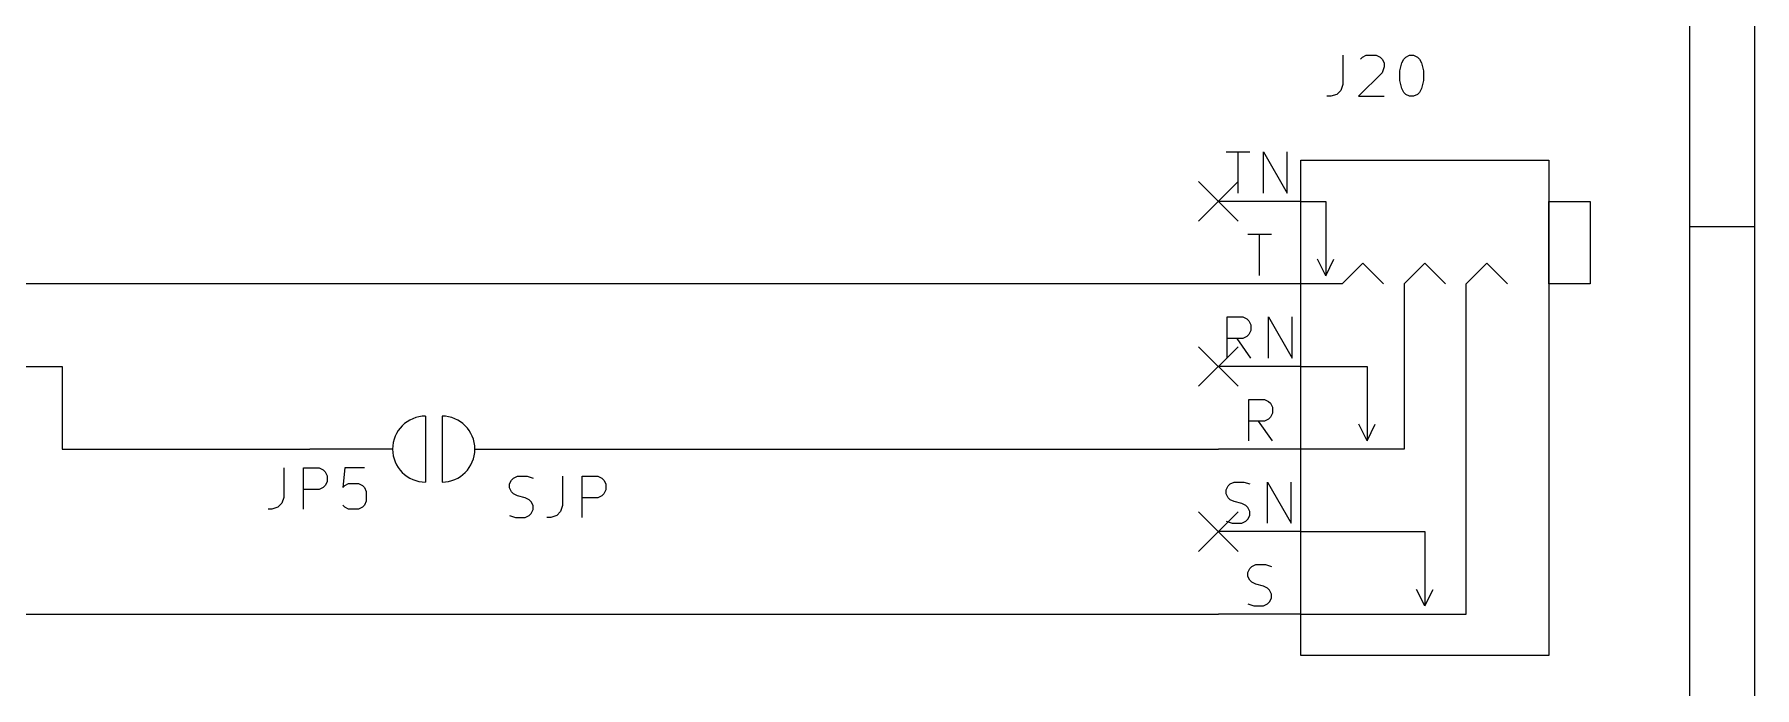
# Model space of a CAD drawing. Extents: x 0.4 to 11.3, y -7.9 to -0.4.
# Drawn here: x 9.216 to 11.299, y -4.889 to -4.098 of the extents above; entities that cross this region are included whole.
import ezdxf

# ---------------------------------------------------------------- set-up
doc = ezdxf.new("R2010")
doc.units = 0
doc.header["$MEASUREMENT"] = 0
for name, color, linetype in [('BLUE2', 5, 'CONTINUOUS'), ('CYAN2', 4, 'CONTINUOUS'), ('GREEN3', 91, 'CONTINUOUS'), ('LYELLOW', 51, 'CONTINUOUS'), ('RED2', 1, 'CONTINUOUS'), ('RED3', 11, 'CONTINUOUS')]:
    doc.layers.add(name, color=color, linetype=linetype)

msp = doc.modelspace()

# ---------------------------------------------------------------- linework, layer by layer
at = {"layer": 'BLUE2', "linetype": 'CONTINUOUS'}
for p, q in [((10.626, -4.276), (10.674, -4.324)), ((10.674, -4.276), (10.626, -4.324)), ((10.626, -4.476), (10.674, -4.524)), ((10.674, -4.476), (10.626, -4.524)), ((10.626, -4.676), (10.674, -4.724)), ((10.674, -4.676), (10.626, -4.724))]:
    msp.add_line(p, q, dxfattribs=at)
at = {"layer": 'CYAN2', "linetype": 'CONTINUOUS'}
for p, q in [((10.8006, -4.1228), (10.8006, -4.1585)), ((10.8244, -4.1252), (10.8291, -4.1228)), ((10.8291, -4.1228), (10.841, -4.1228)), ((10.841, -4.1228), (10.8458, -4.1252)), ((10.8768, -4.1252), (10.8815, -4.1228)), ((10.8815, -4.1228), (10.8863, -4.1228)), ((10.8863, -4.1228), (10.891, -4.1252)), ((10.8482, -4.1442), (10.8196, -4.1728)), ((10.822, -4.1276), (10.8244, -4.1252)), ((10.8458, -4.1252), (10.8482, -4.1276)), ((10.8482, -4.1276), (10.8506, -4.1323)), ((10.8506, -4.1371), (10.8482, -4.1442)), ((10.8506, -4.1323), (10.8506, -4.1371)), ((10.8696, -4.1418), (10.872, -4.1323)), ((10.8696, -4.1538), (10.8696, -4.1418)), ((10.872, -4.1323), (10.8744, -4.1276)), ((10.8744, -4.1276), (10.8768, -4.1252)), ((10.891, -4.1252), (10.8934, -4.1276)), ((10.8934, -4.1276), (10.8958, -4.1323)), ((10.8958, -4.1323), (10.8982, -4.1418)), ((10.8982, -4.1418), (10.8982, -4.1538)), ((10.7982, -4.1657), (10.7934, -4.1704)), ((10.8006, -4.1585), (10.7982, -4.1657)), ((10.872, -4.1633), (10.8696, -4.1538)), ((10.8744, -4.168), (10.872, -4.1633)), ((10.8958, -4.1633), (10.8934, -4.168)), ((10.8982, -4.1538), (10.8958, -4.1633)), ((10.7863, -4.1728), (10.7815, -4.1728)), ((10.7934, -4.1704), (10.7863, -4.1728)), ((10.8196, -4.1728), (10.8506, -4.1728)), ((10.8768, -4.1704), (10.8744, -4.168)), ((10.8815, -4.1728), (10.8768, -4.1704)), ((10.8863, -4.1728), (10.8815, -4.1728)), ((10.891, -4.1704), (10.8863, -4.1728)), ((10.8934, -4.168), (10.891, -4.1704)), ((9.5183, -4.6228), (9.5183, -4.6585)), ((9.5421, -4.6728), (9.5421, -4.6228)), ((9.5421, -4.6228), (9.5612, -4.6228)), ((9.5612, -4.6228), (9.566, -4.6252)), ((9.5921, -4.6228), (9.5898, -4.6466)), ((9.616, -4.6228), (9.5921, -4.6228)), ((9.566, -4.6252), (9.5683, -4.6276)), ((9.5683, -4.6442), (9.566, -4.6466)), ((9.5683, -4.6276), (9.5707, -4.6323)), ((9.5707, -4.6395), (9.5683, -4.6442)), ((9.5707, -4.6323), (9.5707, -4.6395)), ((9.5898, -4.6466), (9.5921, -4.6442)), ((9.5921, -4.6442), (9.5969, -4.6419)), ((9.5969, -4.6419), (9.6088, -4.6419)), ((9.6088, -4.6419), (9.6136, -4.6442)), ((9.6136, -4.6442), (9.616, -4.6466)), ((9.7917, -4.6423), (9.794, -4.6376)), ((9.7917, -4.6471), (9.7917, -4.6423)), ((9.794, -4.6376), (9.7964, -4.6352)), ((9.7964, -4.6352), (9.8012, -4.6328)), ((9.8012, -4.6328), (9.8131, -4.6328)), ((9.8131, -4.6328), (9.8202, -4.6352)), ((9.856, -4.6328), (9.856, -4.6685)), ((9.8798, -4.6828), (9.8798, -4.6328)), ((9.8798, -4.6328), (9.8988, -4.6328)), ((9.8988, -4.6328), (9.9036, -4.6352)), ((9.9036, -4.6352), (9.906, -4.6376)), ((9.906, -4.6376), (9.9083, -4.6423)), ((9.9083, -4.6423), (9.9083, -4.6495)), ((9.516, -4.6657), (9.5112, -4.6704)), ((9.5183, -4.6585), (9.516, -4.6657)), ((9.5612, -4.649), (9.5421, -4.649)), ((9.566, -4.6466), (9.5612, -4.649)), ((9.616, -4.6466), (9.6183, -4.6514)), ((9.6183, -4.6633), (9.616, -4.668)), ((9.6183, -4.6514), (9.6183, -4.6633)), ((9.794, -4.6519), (9.7917, -4.6471)), ((9.7964, -4.6542), (9.794, -4.6519)), ((9.8012, -4.6566), (9.7964, -4.6542)), ((9.8107, -4.659), (9.8012, -4.6566)), ((9.8155, -4.6614), (9.8107, -4.659)), ((9.8179, -4.6638), (9.8155, -4.6614)), ((9.8202, -4.6685), (9.8179, -4.6638)), ((9.8988, -4.659), (9.8798, -4.659)), ((9.9036, -4.6566), (9.8988, -4.659)), ((9.906, -4.6542), (9.9036, -4.6566)), ((9.9083, -4.6495), (9.906, -4.6542)), ((9.504, -4.6728), (9.4993, -4.6728)), ((9.5112, -4.6704), (9.504, -4.6728)), ((9.5921, -4.6704), (9.5898, -4.668)), ((9.5969, -4.6728), (9.5921, -4.6704)), ((9.6088, -4.6728), (9.5969, -4.6728)), ((9.6136, -4.6704), (9.6088, -4.6728)), ((9.616, -4.668), (9.6136, -4.6704)), ((9.7917, -4.6804), (9.7988, -4.6828)), ((9.7988, -4.6828), (9.8107, -4.6828)), ((9.8107, -4.6828), (9.8155, -4.6804)), ((9.8155, -4.6804), (9.8179, -4.678)), ((9.8179, -4.678), (9.8202, -4.6733)), ((9.8202, -4.6733), (9.8202, -4.6685)), ((9.8417, -4.6828), (9.8369, -4.6828)), ((9.8488, -4.6804), (9.8417, -4.6828)), ((9.8536, -4.6757), (9.8488, -4.6804)), ((9.856, -4.6685), (9.8536, -4.6757))]:
    msp.add_line(p, q, dxfattribs=at)
at = {"layer": 'GREEN3', "linetype": 'CONTINUOUS'}
for p, q in [((10.65, -4.4), (8.8, -4.4)), ((8.05, -4.5), (9.25, -4.5)), ((9.25, -4.5), (9.25, -4.6)), ((9.25, -4.6), (9.55, -4.6)), ((9.85, -4.6), (10.65, -4.6)), ((9, -4.8), (10.65, -4.8))]:
    msp.add_line(p, q, dxfattribs=at)
at = {"layer": 'LYELLOW', "linetype": 'CONTINUOUS'}
for p, q in [((10.75, -4.85), (10.75, -4.25)), ((10.75, -4.25), (11.05, -4.25)), ((11.05, -4.25), (11.05, -4.85)), ((11.05, -4.85), (10.75, -4.85))]:
    msp.add_line(p, q, dxfattribs=at)
at = {"layer": 'RED2', "linetype": 'CONTINUOUS'}
for p, q in [((11.2993, -0.3937), (11.2993, -7.8743)), ((11.2206, -0.4724), (11.2206, -7.7956)), ((10.75, -4.85), (10.75, -4.25)), ((10.75, -4.25), (11.05, -4.25)), ((11.05, -4.25), (11.05, -4.85)), ((10.75, -4.3), (10.65, -4.3)), ((10.75, -4.3), (10.78, -4.3)), ((10.78, -4.3), (10.78, -4.39)), ((11.05, -4.4), (11.05, -4.3)), ((11.05, -4.3), (11.1, -4.3)), ((11.1, -4.3), (11.1, -4.4)), ((11.2993, -4.3307), (11.2206, -4.3307)), ((10.78, -4.39), (10.77, -4.37)), ((10.78, -4.39), (10.79, -4.37)), ((10.825, -4.375), (10.8, -4.4)), ((10.85, -4.4), (10.825, -4.375)), ((10.9, -4.375), (10.875, -4.4)), ((10.925, -4.4), (10.9, -4.375)), ((10.95, -4.4), (10.975, -4.375)), ((10.975, -4.375), (11, -4.4)), ((10.75, -4.4), (10.65, -4.4)), ((10.8, -4.4), (10.75, -4.4)), ((10.875, -4.4), (10.875, -4.6)), ((10.95, -4.8), (10.95, -4.4)), ((11.1, -4.4), (11.05, -4.4)), ((10.75, -4.5), (10.65, -4.5)), ((10.75, -4.5), (10.83, -4.5)), ((10.83, -4.5), (10.83, -4.59)), ((9.69, -4.56), (9.69, -4.64)), ((9.71, -4.56), (9.71, -4.64)), ((10.83, -4.59), (10.82, -4.57)), ((10.83, -4.59), (10.84, -4.57)), ((9.65, -4.6), (9.55, -4.6)), ((9.75, -4.6), (9.85, -4.6)), ((10.75, -4.6), (10.65, -4.6)), ((10.875, -4.6), (10.75, -4.6)), ((10.75, -4.7), (10.65, -4.7)), ((10.75, -4.7), (10.9, -4.7)), ((10.9, -4.7), (10.9, -4.79)), ((10.9, -4.79), (10.89, -4.77)), ((10.9, -4.79), (10.91, -4.77)), ((10.75, -4.8), (10.65, -4.8)), ((10.75, -4.8), (10.95, -4.8)), ((11.05, -4.85), (10.75, -4.85))]:
    msp.add_line(p, q, dxfattribs=at)
at = {"layer": 'RED2'}
for centre, start, end in [((9.6902, -4.6), 90.2256, 269.7744), ((9.6902, -4.6), 90.2256, 269.7744), ((9.7098, -4.6), -89.7744, 89.7744), ((9.7098, -4.6), -89.7744, 89.7744)]:
    msp.add_arc(centre, 0.04, start, end, dxfattribs=at)
at = {"layer": 'RED3', "linetype": 'CONTINUOUS'}
for p, q in [((10.6595, -4.2399), (10.6881, -4.2399)), ((10.6738, -4.2899), (10.6738, -4.2399)), ((10.7048, -4.2899), (10.7048, -4.2399)), ((10.7048, -4.2399), (10.7333, -4.2899)), ((10.7333, -4.2899), (10.7333, -4.2399)), ((10.6857, -4.3399), (10.7143, -4.3399)), ((10.7, -4.3899), (10.7, -4.3399)), ((10.6607, -4.4899), (10.6607, -4.4399)), ((10.6607, -4.4399), (10.6798, -4.4399)), ((10.6798, -4.4399), (10.6845, -4.4423)), ((10.6845, -4.4423), (10.6869, -4.4446)), ((10.6869, -4.4446), (10.6893, -4.4494)), ((10.6893, -4.4565), (10.6869, -4.4613)), ((10.6893, -4.4494), (10.6893, -4.4565)), ((10.7107, -4.4899), (10.7107, -4.4399)), ((10.7107, -4.4399), (10.7393, -4.4899)), ((10.7393, -4.4899), (10.7393, -4.4399)), ((10.6798, -4.4661), (10.6607, -4.4661)), ((10.6893, -4.4899), (10.6726, -4.4661)), ((10.6845, -4.4637), (10.6798, -4.4661)), ((10.6869, -4.4613), (10.6845, -4.4637)), ((10.6869, -4.5899), (10.6869, -4.5399)), ((10.6869, -4.5399), (10.7059, -4.5399)), ((10.7059, -4.5399), (10.7107, -4.5423)), ((10.7107, -4.5423), (10.7131, -4.5446)), ((10.7131, -4.5613), (10.7107, -4.5637)), ((10.7131, -4.5446), (10.7155, -4.5494)), ((10.7155, -4.5565), (10.7131, -4.5613)), ((10.7155, -4.5494), (10.7155, -4.5565)), ((10.7059, -4.5661), (10.6869, -4.5661)), ((10.7155, -4.5899), (10.6988, -4.5661)), ((10.7107, -4.5637), (10.7059, -4.5661)), ((10.6595, -4.6494), (10.6619, -4.6446)), ((10.6619, -4.6446), (10.6643, -4.6423)), ((10.6643, -4.6423), (10.669, -4.6399)), ((10.669, -4.6399), (10.6809, -4.6399)), ((10.6809, -4.6399), (10.6881, -4.6423)), ((10.7095, -4.6899), (10.7095, -4.6399)), ((10.7095, -4.6399), (10.7381, -4.6899)), ((10.7381, -4.6899), (10.7381, -4.6399)), ((10.6595, -4.6542), (10.6595, -4.6494)), ((10.6619, -4.6589), (10.6595, -4.6542)), ((10.6643, -4.6613), (10.6619, -4.6589)), ((10.669, -4.6637), (10.6643, -4.6613)), ((10.6786, -4.6661), (10.669, -4.6637)), ((10.6833, -4.6684), (10.6786, -4.6661)), ((10.6857, -4.6708), (10.6833, -4.6684)), ((10.6833, -4.6875), (10.6857, -4.6851)), ((10.6881, -4.6756), (10.6857, -4.6708)), ((10.6857, -4.6851), (10.6881, -4.6804)), ((10.6881, -4.6804), (10.6881, -4.6756)), ((10.6595, -4.6875), (10.6667, -4.6899)), ((10.6667, -4.6899), (10.6786, -4.6899)), ((10.6786, -4.6899), (10.6833, -4.6875)), ((10.6857, -4.7494), (10.6881, -4.7446)), ((10.6881, -4.7446), (10.6905, -4.7423)), ((10.6905, -4.7423), (10.6952, -4.7399)), ((10.6952, -4.7399), (10.7071, -4.7399)), ((10.7071, -4.7399), (10.7143, -4.7423)), ((10.6857, -4.7542), (10.6857, -4.7494)), ((10.6881, -4.7589), (10.6857, -4.7542)), ((10.6905, -4.7613), (10.6881, -4.7589)), ((10.6952, -4.7637), (10.6905, -4.7613)), ((10.7048, -4.7661), (10.6952, -4.7637)), ((10.7095, -4.7684), (10.7048, -4.7661)), ((10.7119, -4.7708), (10.7095, -4.7684)), ((10.6857, -4.7875), (10.6929, -4.7899)), ((10.6929, -4.7899), (10.7048, -4.7899)), ((10.7048, -4.7899), (10.7095, -4.7875)), ((10.7095, -4.7875), (10.7119, -4.7851)), ((10.7143, -4.7756), (10.7119, -4.7708)), ((10.7119, -4.7851), (10.7143, -4.7804)), ((10.7143, -4.7804), (10.7143, -4.7756))]:
    msp.add_line(p, q, dxfattribs=at)

doc.saveas('drawing.dxf')
